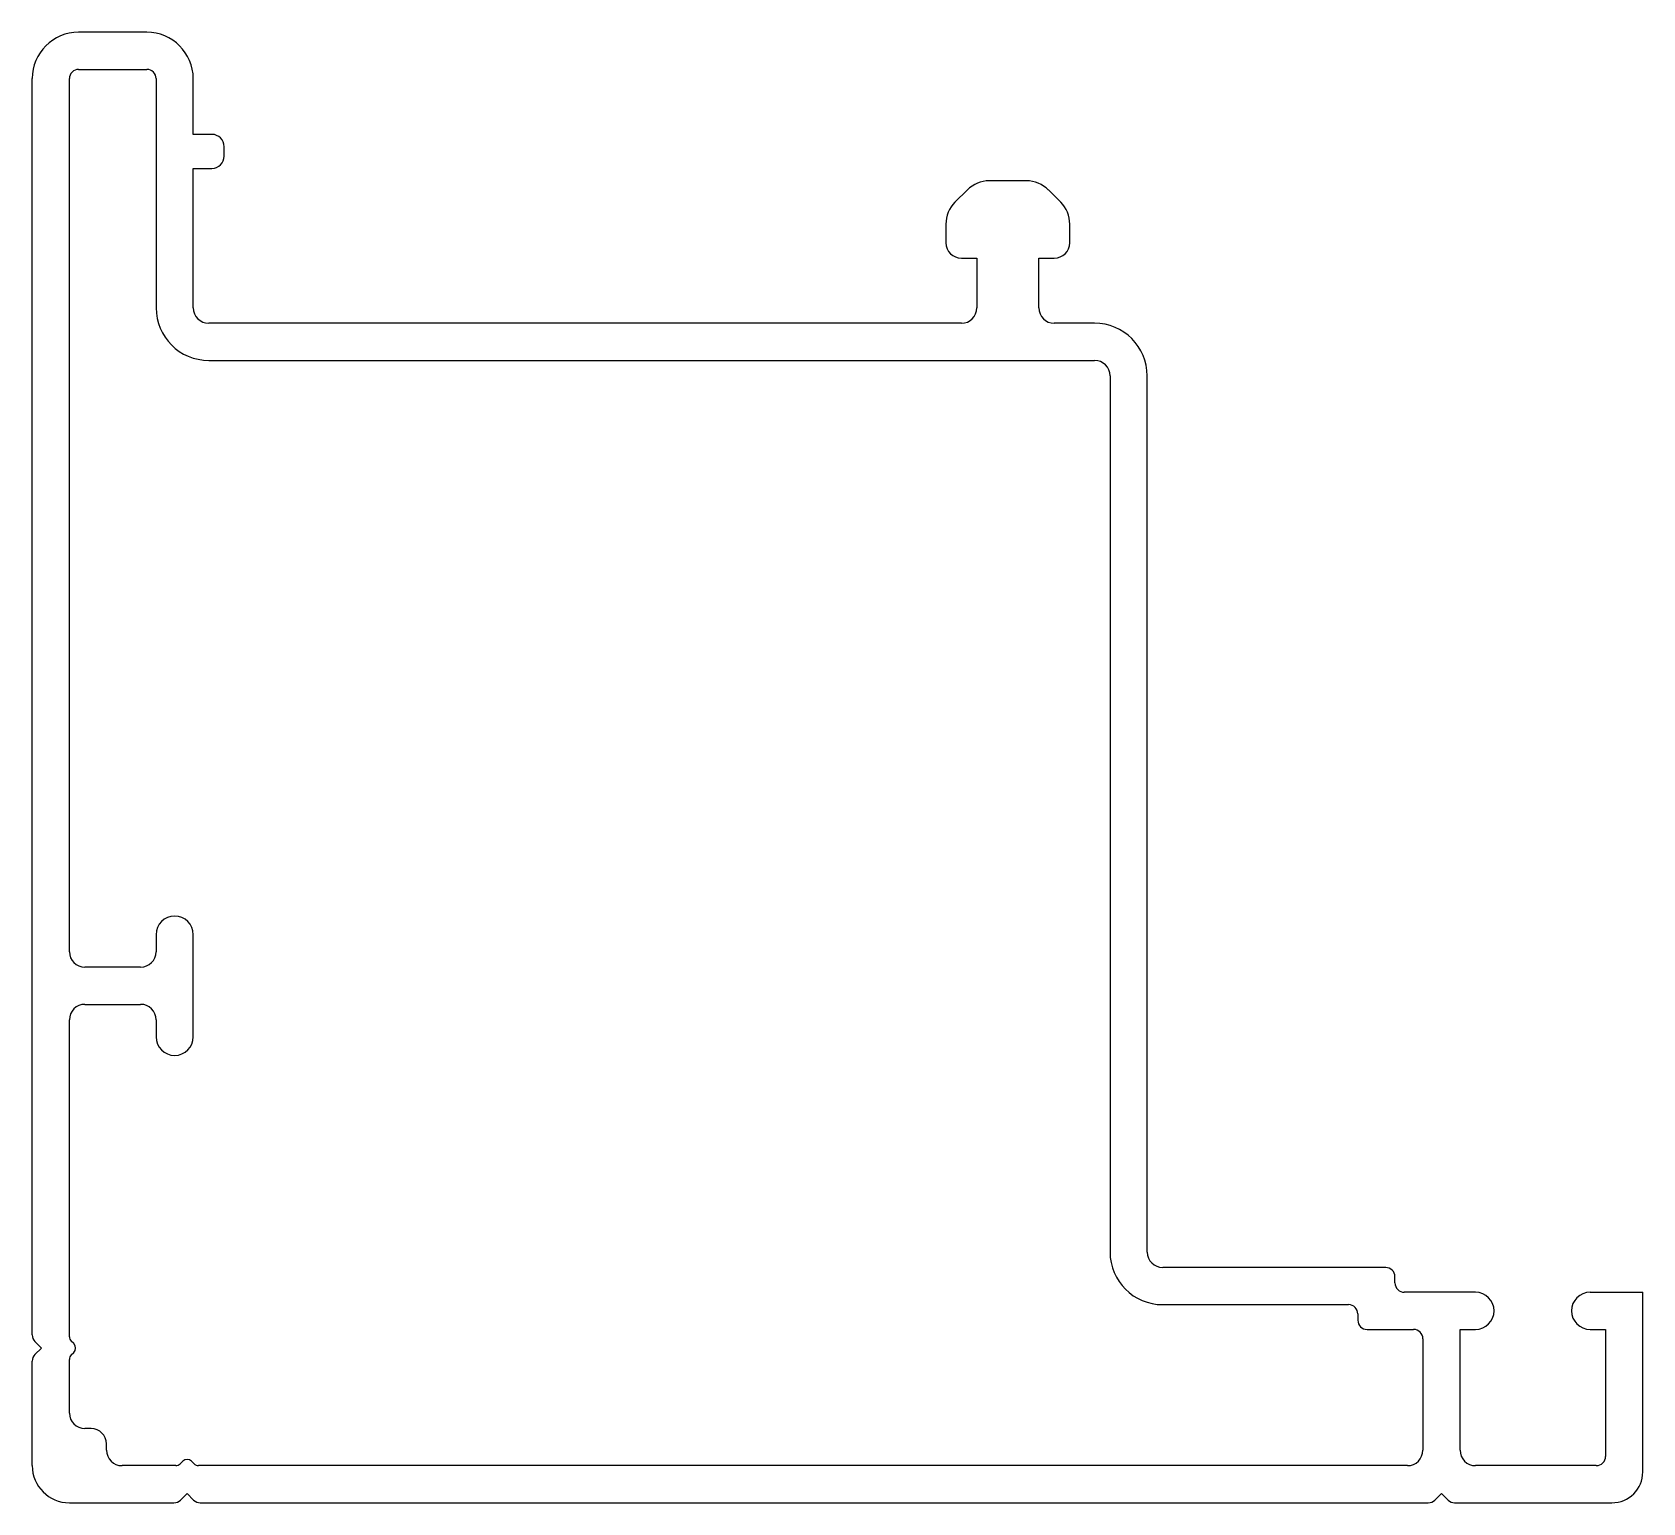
# Model space of a CAD drawing. Extents: x 1384.9 to 1436.9, y 2091.8 to 2139.3.
import ezdxf

# ---------------------------------------------------------------- set-up
doc = ezdxf.new("R2010")
doc.units = 0
doc.layers.get('0').update_dxf_attribs({"linetype": 'CONTINUOUS'})

msp = doc.modelspace()

# ---------------------------------------------------------------- linework, layer by layer
for p, q in [((1388.612, 2139.285), (1386.412, 2139.285)), ((1384.912, 2097.209), (1384.912, 2137.785)), ((1386.112, 2109.585), (1386.112, 2137.785)), ((1386.412, 2138.085), (1388.612, 2138.085)), ((1388.912, 2137.785), (1388.912, 2130.385)), ((1390.112, 2135.985), (1390.112, 2137.785)), ((1390.712, 2135.985), (1390.112, 2135.985)), ((1391.112, 2135.285), (1391.112, 2135.585)), ((1390.112, 2130.385), (1390.112, 2134.885)), ((1390.112, 2134.885), (1390.712, 2134.885)), ((1415.105, 2134.192), (1414.705, 2133.792)), ((1417.012, 2134.485), (1415.812, 2134.485)), ((1418.12, 2133.792), (1417.72, 2134.192)), ((1414.412, 2133.085), (1414.412, 2132.485)), ((1418.412, 2132.485), (1418.412, 2133.085)), ((1414.912, 2131.985), (1415.412, 2131.985)), ((1415.412, 2131.985), (1415.412, 2130.385)), ((1417.412, 2130.385), (1417.412, 2131.985)), ((1417.412, 2131.985), (1417.912, 2131.985)), ((1414.912, 2129.885), (1390.612, 2129.885)), ((1419.212, 2129.885), (1417.912, 2129.885)), ((1390.612, 2128.685), (1419.212, 2128.685)), ((1419.712, 2128.185), (1419.712, 2099.885)), ((1420.912, 2099.885), (1420.912, 2128.185)), ((1388.912, 2110.135), (1388.912, 2109.585)), ((1390.112, 2106.835), (1390.112, 2110.135)), ((1388.412, 2109.085), (1386.612, 2109.085)), ((1386.612, 2107.885), (1388.412, 2107.885)), ((1386.112, 2097.151), (1386.112, 2107.385)), ((1388.912, 2107.385), (1388.912, 2106.835)), ((1428.612, 2099.385), (1421.412, 2099.385)), ((1428.912, 2098.885), (1428.912, 2099.085)), ((1431.512, 2098.585), (1429.212, 2098.585)), ((1435.212, 2098.585), (1436.912, 2098.585)), ((1436.912, 2092.785), (1436.912, 2098.585)), ((1421.412, 2098.185), (1427.412, 2098.185)), ((1427.712, 2097.885), (1427.712, 2097.685)), ((1428.012, 2097.385), (1429.512, 2097.385)), ((1431.012, 2093.485), (1431.012, 2097.385)), ((1431.012, 2097.385), (1431.512, 2097.385)), ((1435.212, 2097.385), (1435.712, 2097.385)), ((1435.712, 2097.385), (1435.712, 2093.285)), ((1385, 2096.997), (1385.212, 2096.785)), ((1385.212, 2096.785), (1385, 2096.573)), ((1386.254, 2096.927), (1386.171, 2097.009)), ((1386.171, 2096.561), (1386.254, 2096.644)), ((1429.812, 2097.085), (1429.812, 2093.485)), ((1384.912, 2092.985), (1384.912, 2096.361)), ((1386.112, 2094.685), (1386.112, 2096.419)), ((1386.812, 2094.185), (1386.612, 2094.185)), ((1387.312, 2093.485), (1387.312, 2093.685)), ((1389.771, 2093.127), (1389.688, 2093.044)), ((1390.137, 2093.044), (1390.054, 2093.127)), ((1389.547, 2092.985), (1387.812, 2092.985)), ((1429.312, 2092.985), (1390.278, 2092.985)), ((1435.412, 2092.985), (1431.512, 2092.985)), ((1389.7, 2091.873), (1389.912, 2092.085)), ((1389.912, 2092.085), (1390.125, 2091.873)), ((1430.2, 2091.873), (1430.412, 2092.085)), ((1430.412, 2092.085), (1430.625, 2091.873)), ((1386.112, 2091.785), (1389.488, 2091.785)), ((1390.337, 2091.785), (1429.988, 2091.785)), ((1430.837, 2091.785), (1435.912, 2091.785))]:
    msp.add_line(p, q)
for centre, radius, start, end in [((1386.412, 2137.785), 1.5, 90, 180), ((1388.612, 2137.785), 1.5, 0, 90), ((1386.412, 2137.785), 0.3, 90, 180), ((1388.612, 2137.785), 0.3, 0, 90), ((1390.712, 2135.585), 0.4, 0, 90), ((1390.712, 2135.285), 0.4, 270, 0), ((1415.812, 2133.485), 1, 90, 135), ((1417.012, 2133.485), 1, 45, 90), ((1415.412, 2133.085), 1, 135, 180), ((1417.412, 2133.085), 1, 0, 45), ((1414.912, 2132.485), 0.5, 180, 270), ((1417.912, 2132.485), 0.5, 270, 0), ((1390.612, 2130.385), 1.7, 180, 270), ((1390.612, 2130.385), 0.5, 180, 270), ((1414.912, 2130.385), 0.5, 270, 0), ((1417.912, 2130.385), 0.5, 180, 270), ((1419.212, 2128.185), 1.7, 0, 90), ((1419.212, 2128.185), 0.5, 0, 90), ((1389.512, 2110.135), 0.6, 0, 180), ((1386.612, 2109.585), 0.5, 180, 270), ((1388.412, 2109.585), 0.5, 270, 0), ((1386.612, 2107.385), 0.5, 90, 180), ((1388.412, 2107.385), 0.5, 0, 90), ((1389.512, 2106.835), 0.6, 180, 360), ((1421.412, 2099.885), 1.7, 180, 270), ((1421.412, 2099.885), 0.5, 180, 270), ((1428.612, 2099.085), 0.3, 0, 90), ((1429.212, 2098.885), 0.3, 180, 270), ((1431.512, 2097.985), 0.6, 270, 90), ((1435.212, 2097.985), 0.6, 90, 270), ((1427.412, 2097.885), 0.3, 0, 90), ((1428.012, 2097.685), 0.3, 180, 270), ((1385.212, 2097.209), 0.3, 180, 225), ((1429.512, 2097.085), 0.3, 0, 90), ((1386.312, 2097.151), 0.2, 180, 225), ((1386.112, 2096.785), 0.2, 315, 45), ((1385.212, 2096.361), 0.3, 135, 180), ((1386.312, 2096.419), 0.2, 135, 180), ((1386.612, 2094.685), 0.5, 180, 270), ((1386.812, 2093.685), 0.5, 0, 90), ((1387.812, 2093.485), 0.5, 180, 270), ((1389.547, 2093.185), 0.2, 270, 315), ((1389.912, 2092.985), 0.2, 45, 135), ((1390.278, 2093.185), 0.2, 225, 270), ((1429.312, 2093.485), 0.5, 270, 0), ((1431.512, 2093.485), 0.5, 180, 270), ((1435.412, 2093.285), 0.3, 270, 0), ((1386.112, 2092.985), 1.2, 180, 270), ((1435.912, 2092.785), 1, 270, 0), ((1389.488, 2092.085), 0.3, 270, 315), ((1390.337, 2092.085), 0.3, 225, 270), ((1429.988, 2092.085), 0.3, 270, 315), ((1430.837, 2092.085), 0.3, 225, 270)]:
    msp.add_arc(centre, radius, start, end)

doc.saveas('drawing.dxf')
